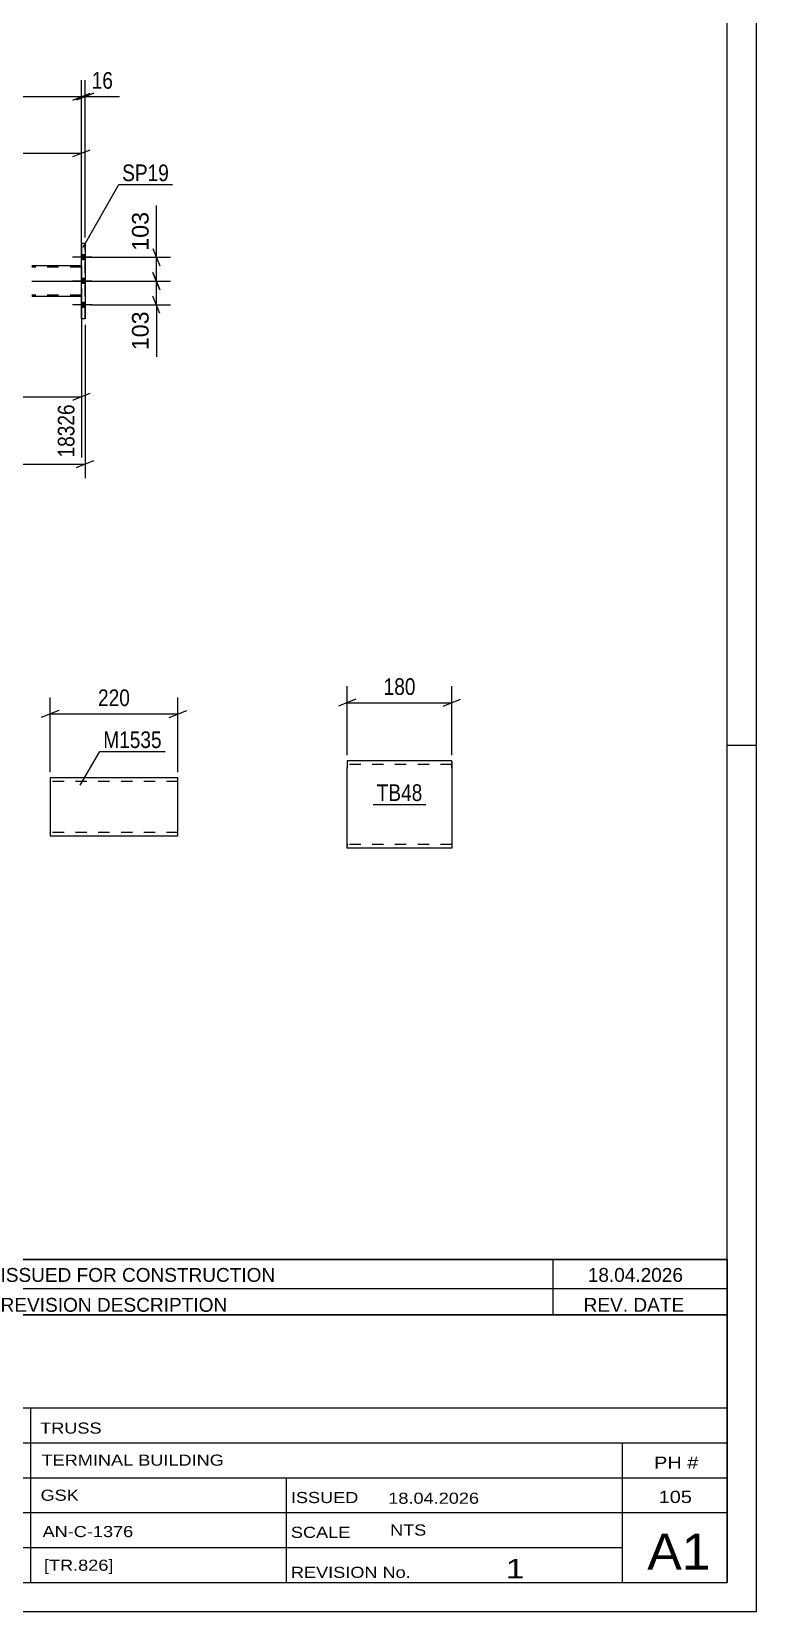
# Model space of a CAD drawing. Header units: millimetres. Extents: x 0 to 841, y 0 to 594.
# Drawn here: x 716.3 to 841, y 0 to 271.8 of the extents above; entities that cross this region are included whole.
import ezdxf

# ---------------------------------------------------------------- set-up
doc = ezdxf.new("R2010")
doc.units = ezdxf.units.MM
doc.linetypes.add('DXK_LINE_DOT2', pattern=[3.9198, 1.9599, -1.9599])
doc.linetypes.add('DXK_LINE_DOT3', pattern=[5.9187, 2.979, -0.9799, 0.9799, -0.9799])
doc.styles.add('Arial', font='arial.ttf', dxfattribs={"height": 0.2})
doc.styles.add('Arial Narrow', font='ARIALN.TTF', dxfattribs={"height": 0.2})

# ---------------------------------------------------------------- blocks, each defined once
blk = doc.blocks.new('Unknown-717034159-1133')
at = {"color": 5, "linetype": 'Continuous'}
for p, q in [((841, 0), (841, 594)), ((836, 5), (836, 589)), ((841, 149), (836, 149)), ((5, 5), (836, 5)), ((0, 0), (841, 0))]:
    blk.add_line(p, q, dxfattribs=at)
blk = doc.blocks.new('Unknown-717034159-12375')
at = {"color": 7, "linetype": 'Continuous'}
for p, q in [((676, 51.05), (676, 5)), ((676, 51.05), (836, 51.05)), ((836, 51), (836, 5)), ((676, 35), (836, 35)), ((716.14, 35), (716.14, 5)), ((676, 29), (836, 29)), ((818, 5.05), (818, 29.05)), ((676, 23), (836, 23)), ((760.14, 23), (760.14, 5)), ((676, 17), (836, 17)), ((676, 11), (818, 11)), ((676, 5), (836, 5))]:
    blk.add_line(p, q, dxfattribs=at)
at = {"color": 7, "style": 'Arial Narrow'}
for s, height, width, p in [('DRAWING TITLE', 1.9089, 1.425378, (680.88, 30.61)), ('TRUSS  ', 1.909, 1.425378, (717.81, 30.59)), ('CONTRACT', 1.909, 1.425378, (680.88, 24.71)), ('TERMINAL BUILDING', 1.9089, 1.425378, (718.06, 25.07)), ('MODELLED BY', 1.9089, 1.425378, (680.88, 18.98)), ('GSK', 1.909, 1.425378, (717.88, 19.04)), ('ISSUED', 1.909, 1.425378, (760.94, 18.64)), ('18.04.2026', 1.909, 1.425378, (777.69, 18.52)), ('CONTRACT NO', 1.9089, 1.425378, (680.88, 12.66)), ('AN-C-1376', 1.909, 1.425378, (718.23, 12.78)), ('SCALE', 1.909, 1.425378, (760.94, 12.65)), ('A1', 6.204, 1.25, (822.24, 7.2)), ('DRAWING No', 1.909, 1.425378, (680.56, 7)), ('[TR.826]', 1.909, 1.425378, (718.46, 6.99)), ('1', 3.34, 1.5, (797.91, 5.68)), ('REVISION No.', 1.9089, 1.425378, (760.94, 5.77))]:
    blk.add_text(s, height=height, dxfattribs=dict(at, width=width)).set_placement(p)
at = {"color": 7, "linetype": 'Continuous', "style": 'Arial Narrow'}
for s, height, width, p in [('PH #', 2.1, 1.42538, (823.4, 24.55)), ('105', 2.1, 1.42538, (824.19, 18.65)), ('NTS', 1.909, 1.425378, (778, 13.05))]:
    blk.add_text(s, height=height, dxfattribs=dict(at, width=width)).set_placement(p)
blk = doc.blocks.new('Unknown-717034159-12378')
at = {"color": 7, "linetype": 'Continuous'}
for p, q in [((676, 60.55), (836, 60.55)), ((836, 60.55), (676, 60.55)), ((676, 60.55), (676, 55.55)), ((685, 60.55), (685, 55.55)), ((709, 60.55), (709, 55.55)), ((806, 60.55), (806, 55.55)), ((836, 60.55), (836, 55.55)), ((676, 55.55), (836, 55.55)), ((676, 55.55), (676, 51.05)), ((676, 55.55), (836, 55.55)), ((685, 55.55), (685, 51.05)), ((709, 55.55), (709, 51.05)), ((806, 55.55), (806, 51.05)), ((836, 55.55), (836, 51.05)), ((836, 51.05), (676, 51.05))]:
    blk.add_line(p, q, dxfattribs=at)
at = {"color": 7, "linetype": 'Continuous', "style": 'Arial Narrow'}
for s, height, width, p in [('1', 2.39, 1.196471, (679.16, 56.7)), ('0', 2.39, 1.196471, (694, 56.7)), ('ISSUED FOR CONSTRUCTION', 2.3861, 1.196471, (711, 56.7)), ('18.04.2026', 2.386, 1.196471, (812, 56.7)), ('No', 2.386, 1.2, (677.54, 51.55)), ('REV MARK', 2.386, 1.2, (686, 51.55)), ('REVISION DESCRIPTION', 2.3861, 1.2, (711, 51.55)), ('REV. DATE', 2.386, 1.2, (811.28, 51.55))]:
    blk.add_text(s, height=height, dxfattribs=dict(at, width=width)).set_placement(p)
blk = doc.blocks.new('Part-717034159-6508 - 6503')
at = {"color": 2, "linetype": 'Continuous'}
for p, q in [((770.63, 146.34), (770.63, 145.14)), ((788.63, 146.34), (770.63, 146.34)), ((770.63, 132.08), (770.63, 145.14)), ((788.63, 146.25), (788.63, 146.34)), ((788.63, 146.25), (788.63, 145.14)), ((788.63, 145.14), (788.63, 131.34)), ((770.63, 131.43), (770.63, 132.08)), ((770.63, 131.34), (770.63, 131.43)), ((788.63, 131.34), (770.63, 131.34))]:
    blk.add_line(p, q, dxfattribs=at)
at = {"color": 7, "linetype": 'DXK_LINE_DOT2'}
for p, q in [((788.63, 145.74), (770.63, 145.74)), ((788.63, 145.14), (788.63, 145.99)), ((770.63, 132.08), (770.63, 131.69)), ((770.63, 131.94), (770.63, 131.98)), ((788.63, 131.94), (770.63, 131.94)), ((788.63, 131.94), (788.63, 131.98))]:
    blk.add_line(p, q, dxfattribs=at)
blk = doc.blocks.new('Part-717034159-3066 - 2994')
at = {"color": 2, "linetype": 'Continuous'}
for p, q in [((724.91, 231.53), (716.39, 231.53)), ((724.91, 226.25), (716.39, 226.25))]:
    blk.add_line(p, q, dxfattribs=at)
at = {"color": 7, "linetype": 'DXK_LINE_DOT2'}
for p, q in [((724.91, 231.29), (716.39, 231.29)), ((724.91, 226.25), (724.91, 231.53)), ((724.91, 231.53), (724.91, 231.53)), ((724.91, 231.53), (724.91, 226.25)), ((724.91, 231.29), (724.91, 231.29)), ((724.91, 226.49), (716.39, 226.49)), ((724.91, 226.49), (724.91, 226.49)), ((724.91, 226.25), (724.91, 226.25))]:
    blk.add_line(p, q, dxfattribs=at)
at = {"color": 7, "linetype": 'DXK_LINE_DOT3'}
blk.add_line((716.39, 228.89), (724.91, 228.89), dxfattribs=at)
blk = doc.blocks.new('Bolt-717034159-3113 - 2994')
at = {"linetype": 'Continuous'}
for points in [[(725.55, 232.55), (725.55, 233.43), (724.91, 233.43), (724.91, 232.55)], [(725.55, 232.55), (725.55, 233.43), (724.91, 233.43), (724.91, 232.55)], [(725.55, 232.55), (725.55, 233.43), (724.91, 233.43), (724.91, 232.55)], [(725.55, 228.45), (725.55, 229.33), (724.91, 229.33), (724.91, 228.45)], [(725.55, 228.45), (725.55, 229.33), (724.91, 229.33), (724.91, 228.45)], [(725.55, 224.35), (725.55, 225.23), (724.91, 225.23), (724.91, 224.35)], [(725.55, 224.35), (725.55, 225.23), (724.91, 225.23), (724.91, 224.35)], [(725.55, 224.35), (725.55, 225.23), (724.91, 225.23), (724.91, 224.35)]]:
    blk.add_hatch(color=1, dxfattribs=at).paths.add_polyline_path(points)
at = {"color": 1, "linetype": 'Continuous'}
for p, q in [((726.71, 232.99), (723.39, 232.99)), ((726.71, 232.99), (723.39, 232.99)), ((726.71, 232.99), (723.39, 232.99)), ((725.55, 233.43), (724.91, 233.43)), ((725.55, 233.43), (724.91, 233.43)), ((725.55, 233.43), (724.91, 233.43)), ((725.55, 232.55), (724.91, 232.55)), ((725.55, 232.55), (724.91, 232.55)), ((725.55, 232.55), (724.91, 232.55)), ((726.71, 228.89), (723.39, 228.89)), ((726.71, 228.89), (723.39, 228.89)), ((725.55, 229.33), (724.91, 229.33)), ((725.55, 229.33), (724.91, 229.33)), ((725.55, 228.45), (724.91, 228.45)), ((725.55, 228.45), (724.91, 228.45)), ((726.71, 224.79), (723.39, 224.79)), ((726.71, 224.79), (723.39, 224.79)), ((726.71, 224.79), (723.39, 224.79)), ((725.55, 225.23), (724.91, 225.23)), ((725.55, 225.23), (724.91, 225.23)), ((725.55, 225.23), (724.91, 225.23)), ((725.55, 224.35), (724.91, 224.35)), ((725.55, 224.35), (724.91, 224.35)), ((725.55, 224.35), (724.91, 224.35))]:
    blk.add_line(p, q, dxfattribs=at)
blk = doc.blocks.new('Part-717034159-3149 - 2994')
at = {"color": 2, "linetype": 'Continuous'}
for p, q in [((724.91, 235.39), (724.91, 235.39)), ((724.91, 235.39), (725.55, 235.39)), ((724.91, 222.39), (724.91, 235.39)), ((725.55, 235.39), (725.55, 222.39)), ((724.91, 222.39), (724.91, 222.39)), ((725.55, 222.39), (724.91, 222.39))]:
    blk.add_line(p, q, dxfattribs=at)
at = {"color": 7, "linetype": 'DXK_LINE_DOT2'}
for p, q in [((724.91, 235.39), (724.91, 222.39)), ((725.55, 222.39), (725.55, 235.39))]:
    blk.add_line(p, q, dxfattribs=at)
blk = doc.blocks.new('Part-717034159-7035 - 7019')
at = {"color": 2, "linetype": 'Continuous'}
for p, q in [((741.52, 143.42), (719.51, 143.42)), ((719.51, 143.42), (719.51, 133.52)), ((741.52, 133.42), (741.52, 143.42)), ((719.51, 133.52), (719.51, 133.42)), ((719.51, 133.42), (741.52, 133.42))]:
    blk.add_line(p, q, dxfattribs=at)
at = {"color": 7, "linetype": 'DXK_LINE_DOT2'}
for p, q in [((741.52, 142.82), (719.51, 142.82)), ((719.51, 134.02), (719.51, 134.07)), ((741.52, 134.02), (719.51, 134.02)), ((741.52, 134.02), (741.52, 134.07))]:
    blk.add_line(p, q, dxfattribs=at)
blk = doc.blocks.new('StraightDimension-717034159-6510 - 6503')
at = {"color": 7, "linetype": 'Continuous'}
for p, q in [((770.63, 147.34), (770.63, 159.19)), ((788.63, 147.34), (788.63, 159.19)), ((772.13, 156.94), (769.13, 155.74)), ((770.63, 156.34), (788.63, 156.34)), ((787.13, 155.74), (790.13, 156.94))]:
    blk.add_line(p, q, dxfattribs=at)
at = {"color": 0}
blk.add_wipeout([(782.97, 157.09), (782.97, 161.29), (776.29, 161.29), (776.29, 157.09)], dxfattribs=at)
at = {"color": 3, "style": 'Arial Narrow'}
blk.add_text('180', height=2.863, dxfattribs=at).set_placement((776.89, 157.69))
blk = doc.blocks.new('StraightDimension-717034159-8060 - 2994')
at = {"color": 7, "linetype": 'Continuous'}
for p, q in [((723.41, 260.04), (726.41, 261.24)), ((724.91, 236.39), (724.91, 263.49)), ((48.76, 260.64), (724.91, 260.64))]:
    blk.add_line(p, q, dxfattribs=at)
blk = doc.blocks.new('StraightDimension-717034159-3296 - 2994')
at = {"color": 7, "linetype": 'Continuous'}
for p, q in [((717.42, 228.89), (740.22, 228.89)), ((737.22, 230.39), (738.42, 227.39)), ((737.82, 224.79), (737.82, 228.89)), ((738.42, 223.29), (737.22, 226.29)), ((726.55, 224.79), (740.22, 224.79))]:
    blk.add_line(p, q, dxfattribs=at)
at = {"color": 0}
blk.add_wipeout([(737.07, 224.26), (732.87, 224.26), (732.87, 216.39), (737.07, 216.39)], dxfattribs=at)
at = {"color": 7, "linetype": 'Continuous'}
blk.add_line((737.82, 224.79), (737.82, 215.87), dxfattribs=at)
blk.add_line((737.82, 224.79), (737.82, 215.87), dxfattribs=at)
at = {"color": 3, "style": 'Arial'}
blk.add_text('103', height=2.865, rotation=90.0002, dxfattribs=at).set_placement((736.47, 216.99))
blk = doc.blocks.new('StraightDimension-717034159-3303 - 2994')
at = {"color": 7, "linetype": 'Continuous'}
for p, q in [((737.22, 234.49), (738.42, 231.49)), ((725.15, 232.99), (740.22, 232.99)), ((737.82, 228.89), (737.82, 232.99)), ((717.42, 228.89), (740.22, 228.89)), ((738.42, 227.39), (737.22, 230.39))]:
    blk.add_line(p, q, dxfattribs=at)
at = {"color": 0}
blk.add_wipeout([(737.07, 241.38), (732.87, 241.38), (732.87, 233.51), (737.07, 233.51)], dxfattribs=at)
at = {"color": 7, "linetype": 'Continuous'}
blk.add_line((737.82, 232.99), (737.82, 241.91), dxfattribs=at)
blk.add_line((737.82, 232.99), (737.82, 241.91), dxfattribs=at)
at = {"color": 3, "style": 'Arial'}
blk.add_text('103', height=2.865, rotation=90.0002, dxfattribs=at).set_placement((736.47, 234.11))
blk = doc.blocks.new('StraightDimension-717034159-3354 - 2994')
at = {"color": 7, "linetype": 'Continuous'}
for p, q in [((575.1, 224.85), (575.1, 198.55)), ((724.91, 225.25), (724.91, 198.55)), ((576.6, 209.59), (573.6, 208.39)), ((723.41, 208.39), (726.41, 209.59)), ((575.1, 208.99), (724.91, 208.99))]:
    blk.add_line(p, q, dxfattribs=at)
at = {"color": 0}
blk.add_wipeout([(654.26, 209.74), (654.26, 213.94), (645.75, 213.94), (645.75, 209.74)], dxfattribs=at)
at = {"color": 0, "linetype": 'Continuous'}
blk.add_wipeout([(724.31, 208.29), (720.11, 208.29), (720.11, 197.95), (724.31, 197.95)], dxfattribs=at)
at = {"color": 3, "style": 'Arial Narrow'}
blk.add_text('3899', height=2.863, dxfattribs=at).set_placement((646.35, 210.34))
at = {"color": 3, "linetype": 'Continuous', "style": 'Arial Narrow'}
blk.add_text('18326', height=2.863, rotation=90.0002, dxfattribs=at).set_placement((723.71, 198.55))
blk = doc.blocks.new('StraightDimension-717034159-3383 - 2994')
at = {"color": 7, "linetype": 'Continuous'}
for p, q in [((575.1, 232.94), (575.1, 253.75)), ((724.91, 232.53), (724.91, 253.75)), ((576.6, 251.5), (573.6, 250.3)), ((575.1, 250.9), (724.91, 250.9)), ((723.41, 250.3), (726.41, 251.5))]:
    blk.add_line(p, q, dxfattribs=at)
at = {"color": 0}
blk.add_wipeout([(654.26, 251.65), (654.26, 255.85), (645.75, 255.85), (645.75, 251.65)], dxfattribs=at)
at = {"color": 3, "style": 'Arial Narrow'}
blk.add_text('3899', height=2.863, dxfattribs=at).set_placement((646.35, 252.25))
blk = doc.blocks.new('StraightDimension-717034159-3472 - 2994')
at = {"color": 7, "linetype": 'Continuous'}
for p, q in [((725.55, 221.39), (725.55, 195)), ((48.12, 197.4), (725.55, 197.4)), ((724.05, 196.8), (727.05, 198))]:
    blk.add_line(p, q, dxfattribs=at)
blk = doc.blocks.new('StraightDimension-717034159-8059 - 2994')
at = {"color": 7, "linetype": 'Continuous'}
for p, q in [((723.41, 260.04), (726.41, 261.24)), ((727.05, 261.24), (724.05, 260.04)), ((724.91, 236.39), (724.91, 263.49)), ((725.55, 236.39), (725.55, 263.49)), ((724.91, 260.64), (725.55, 260.64))]:
    blk.add_line(p, q, dxfattribs=at)
at = {"color": 0}
blk.add_wipeout([(730.93, 261.39), (730.93, 265.59), (726.08, 265.59), (726.08, 261.39)], dxfattribs=at)
at = {"color": 7, "linetype": 'Continuous'}
blk.add_line((725.55, 260.64), (731.46, 260.64), dxfattribs=at)
blk.add_line((725.55, 260.64), (731.46, 260.64), dxfattribs=at)
at = {"color": 3, "style": 'Arial Narrow'}
blk.add_text('16', height=2.863, dxfattribs=at).set_placement((726.68, 261.99))
blk = doc.blocks.new('StraightDimension-717034159-7037 - 7019')
at = {"color": 7, "linetype": 'Continuous'}
for p, q in [((721.01, 155.02), (718.01, 153.82)), ((719.51, 144.42), (719.51, 157.27)), ((740.02, 153.82), (743.02, 155.02)), ((741.52, 144.42), (741.52, 157.27)), ((719.51, 154.42), (741.52, 154.42))]:
    blk.add_line(p, q, dxfattribs=at)
at = {"color": 0}
blk.add_wipeout([(733.86, 155.17), (733.86, 159.37), (727.17, 159.37), (727.17, 155.17)], dxfattribs=at)
at = {"color": 3, "style": 'Arial Narrow'}
blk.add_text('220', height=2.863, dxfattribs=at).set_placement((727.77, 155.77))
blk = doc.blocks.new('Mark-717034159-6506 - 6503')
at = {"color": 0}
blk.add_wipeout([(783.56, 139.44), (783.56, 142.44), (775.7, 142.44), (775.7, 139.44)], dxfattribs=at)
blk.add_wipeout([(783.56, 139.44), (783.56, 142.44), (775.7, 142.44), (775.7, 139.44)], dxfattribs=at)
at = {"color": 30, "linetype": 'Continuous'}
blk.add_line((775.1, 138.84), (784.16, 138.84), dxfattribs=at)
at = {"color": 3, "style": 'Arial Narrow'}
blk.add_text('TB48', height=2.863, dxfattribs=at).set_placement((775.7, 139.44))
blk = doc.blocks.new('Mark-717034159-3145 - 2994')
at = {"color": 0}
blk.add_wipeout([(739.96, 246.09), (739.96, 249.09), (731.92, 249.09), (731.92, 246.09)], dxfattribs=at)
blk.add_wipeout([(739.96, 246.09), (739.96, 249.09), (731.92, 249.09), (731.92, 246.09)], dxfattribs=at)
at = {"color": 30, "linetype": 'Continuous'}
for p, q in [((725.19, 234.74), (731.32, 245.49)), ((731.32, 245.49), (740.56, 245.49))]:
    blk.add_line(p, q, dxfattribs=at)
at = {"color": 3, "style": 'Arial Narrow'}
blk.add_text('SP19', height=2.863, dxfattribs=at).set_placement((731.92, 246.09))
blk = doc.blocks.new('Mark-717034159-7031 - 7019')
at = {"color": 0}
blk.add_wipeout([(738.72, 148.55), (738.72, 151.55), (728.67, 151.55), (728.67, 148.55)], dxfattribs=at)
blk.add_wipeout([(738.72, 148.55), (738.72, 151.55), (728.67, 151.55), (728.67, 148.55)], dxfattribs=at)
at = {"color": 30, "linetype": 'Continuous'}
for p, q in [((724.68, 142.15), (728.07, 147.95)), ((728.07, 147.95), (739.32, 147.95))]:
    blk.add_line(p, q, dxfattribs=at)
at = {"color": 3, "style": 'Arial Narrow'}
blk.add_text('M1535', height=2.863, dxfattribs=at).set_placement((728.67, 148.55))

msp = doc.modelspace()

# ---------------------------------------------------------------- block references
for name in ['Unknown-717034159-1133', 'Part-717034159-3149 - 2994', 'Part-717034159-3066 - 2994', 'Bolt-717034159-3113 - 2994', 'Part-717034159-6508 - 6503', 'Part-717034159-7035 - 7019', 'Unknown-717034159-12378', 'Unknown-717034159-12375']:
    msp.add_blockref(name, (0, 0))

# ---------------------------------------------------------------- next in the draw order: block references
for name in ['StraightDimension-717034159-8060 - 2994', 'StraightDimension-717034159-3296 - 2994', 'StraightDimension-717034159-6510 - 6503', 'StraightDimension-717034159-7037 - 7019', 'Mark-717034159-6506 - 6503']:
    msp.add_blockref(name, (0, 0))

# ---------------------------------------------------------------- next in the draw order: block references
for name in ['StraightDimension-717034159-3303 - 2994', 'StraightDimension-717034159-3354 - 2994', 'Mark-717034159-7031 - 7019']:
    msp.add_blockref(name, (0, 0))

# ---------------------------------------------------------------- next in the draw order: block references
for name in ['StraightDimension-717034159-3383 - 2994', 'StraightDimension-717034159-3472 - 2994']:
    msp.add_blockref(name, (0, 0))

# ---------------------------------------------------------------- next in the draw order: block references
msp.add_blockref('StraightDimension-717034159-8059 - 2994', (0, 0))

# ---------------------------------------------------------------- next in the draw order: block references
msp.add_blockref('Mark-717034159-3145 - 2994', (0, 0))

doc.saveas('drawing.dxf')
